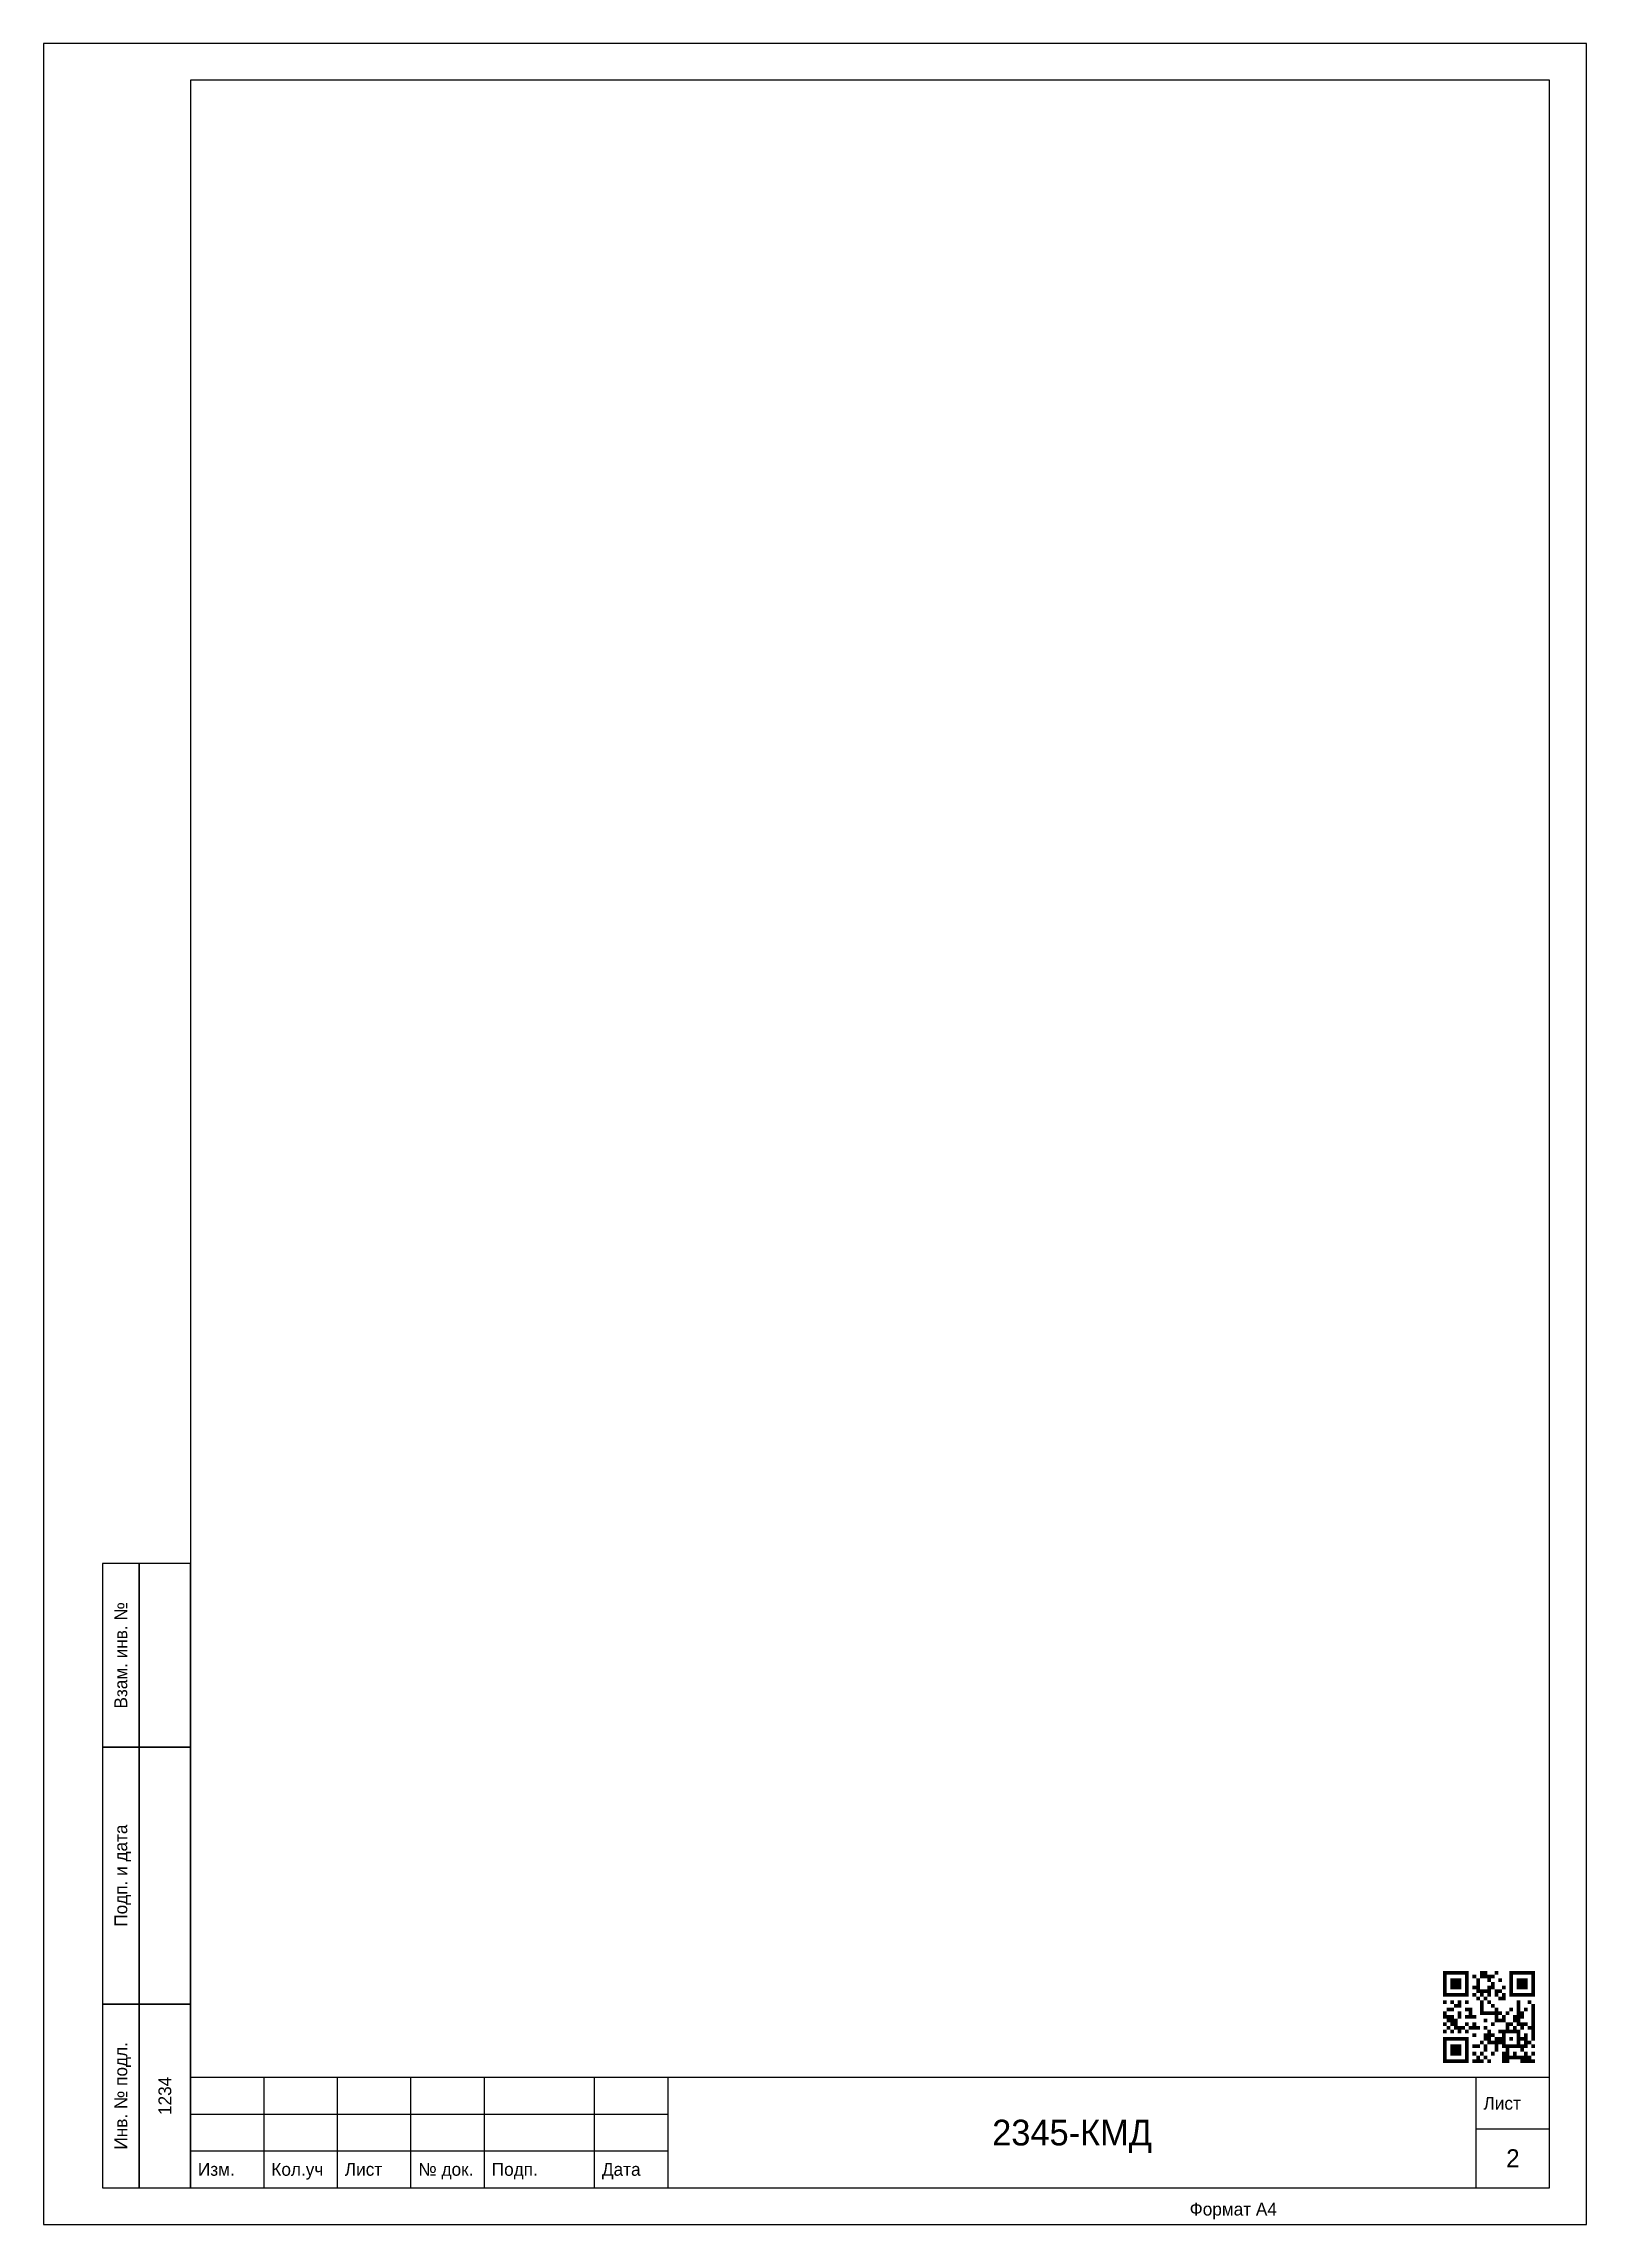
# Model space of a CAD drawing. Header units: millimetres. Extents: x 0 to 210, y 0 to 297.
import ezdxf
from ezdxf.enums import TextEntityAlignment as Align

# ---------------------------------------------------------------- set-up
doc = ezdxf.new("R2010")
doc.units = ezdxf.units.MM
for name, color, linetype in [('OB_FRAME', 7, 'CONTINUOUS'), ('OB_TEXT', 7, 'CONTINUOUS'), ('OB_THIN', 3, 'CONTINUOUS')]:
    doc.layers.add(name, color=color, linetype=linetype)

msp = doc.modelspace()

# ---------------------------------------------------------------- linework, layer by layer
at = {"layer": 'OB_FRAME'}
for p, q in [((205, 20), (20, 20)), ((20, 20), (20, 5)), ((30, 5), (30, 20)), ((40, 5), (40, 20)), ((50, 5), (50, 20)), ((60, 5), (60, 20)), ((75, 5), (75, 20)), ((85, 5), (85, 20)), ((195, 5), (195, 20)), ((205, 5), (205, 20)), ((20, 10), (85, 10)), ((20, 5), (205, 5))]:
    msp.add_line(p, q, dxfattribs=at)
for points in [[(20, 5), (205, 5), (205, 292), (20, 292), (20, 5)], [(8, 65), (13, 65), (13, 90), (8, 90), (8, 65)], [(13, 65), (20, 65), (20, 90), (13, 90), (13, 65)], [(8, 30), (13, 30), (13, 65), (8, 65), (8, 30)], [(13, 30), (20, 30), (20, 65), (13, 65), (13, 30)], [(8, 5), (13, 5), (13, 30), (8, 30), (8, 5)], [(13, 5), (20, 5), (20, 30), (13, 30), (13, 5)]]:
    msp.add_lwpolyline(points, dxfattribs=at)
for points in [[(190.5, 34), (191, 34), (190.5, 34.5), (191, 34.5)], [(190.5, 33.5), (191, 33.5), (190.5, 34), (191, 34)], [(190.5, 33), (191, 33), (190.5, 33.5), (191, 33.5)], [(190.5, 32.5), (191, 32.5), (190.5, 33), (191, 33)], [(191, 34), (191.5, 34), (191, 34.5), (191.5, 34.5)], [(191.5, 34), (192, 34), (191.5, 34.5), (192, 34.5)], [(191.5, 33), (192, 33), (191.5, 33.5), (192, 33.5)], [(191.5, 32.5), (192, 32.5), (191.5, 33), (192, 33)], [(192, 34), (192.5, 34), (192, 34.5), (192.5, 34.5)], [(192, 33), (192.5, 33), (192, 33.5), (192.5, 33.5)], [(192, 32.5), (192.5, 32.5), (192, 33), (192.5, 33)], [(192.5, 34), (193, 34), (192.5, 34.5), (193, 34.5)], [(192.5, 33), (193, 33), (192.5, 33.5), (193, 33.5)], [(192.5, 32.5), (193, 32.5), (192.5, 33), (193, 33)], [(193, 34), (193.5, 34), (193, 34.5), (193.5, 34.5)], [(193.5, 34), (194, 34), (193.5, 34.5), (194, 34.5)], [(193.5, 33.5), (194, 33.5), (193.5, 34), (194, 34)], [(193.5, 33), (194, 33), (193.5, 33.5), (194, 33.5)], [(193.5, 32.5), (194, 32.5), (193.5, 33), (194, 33)], [(194.5, 33.5), (195, 33.5), (194.5, 34), (195, 34)], [(195, 33), (195.5, 33), (195, 33.5), (195.5, 33.5)], [(195, 32.5), (195.5, 32.5), (195, 33), (195.5, 33)], [(195.5, 34), (196, 34), (195.5, 34.5), (196, 34.5)], [(195.5, 33.5), (196, 33.5), (195.5, 34), (196, 34)], [(196, 34), (196.5, 34), (196, 34.5), (196.5, 34.5)], [(196, 33.5), (196.5, 33.5), (196, 34), (196.5, 34)], [(196.5, 33.5), (197, 33.5), (196.5, 34), (197, 34)], [(196.5, 33), (197, 33), (196.5, 33.5), (197, 33.5)], [(197, 33.5), (197.5, 33.5), (197, 34), (197.5, 34)], [(197, 32.5), (197.5, 32.5), (197, 33), (197.5, 33)], [(197.5, 34), (198, 34), (197.5, 34.5), (198, 34.5)], [(198, 33), (198.5, 33), (198, 33.5), (198.5, 33.5)], [(199.5, 34), (200, 34), (199.5, 34.5), (200, 34.5)], [(199.5, 33.5), (200, 33.5), (199.5, 34), (200, 34)], [(199.5, 33), (200, 33), (199.5, 33.5), (200, 33.5)], [(199.5, 32.5), (200, 32.5), (199.5, 33), (200, 33)], [(200, 34), (200.5, 34), (200, 34.5), (200.5, 34.5)], [(200.5, 34), (201, 34), (200.5, 34.5), (201, 34.5)], [(200.5, 33), (201, 33), (200.5, 33.5), (201, 33.5)], [(200.5, 32.5), (201, 32.5), (200.5, 33), (201, 33)], [(201, 34), (201.5, 34), (201, 34.5), (201.5, 34.5)], [(201, 33), (201.5, 33), (201, 33.5), (201.5, 33.5)], [(201, 32.5), (201.5, 32.5), (201, 33), (201.5, 33)], [(201.5, 34), (202, 34), (201.5, 34.5), (202, 34.5)], [(201.5, 33), (202, 33), (201.5, 33.5), (202, 33.5)], [(201.5, 32.5), (202, 32.5), (201.5, 33), (202, 33)], [(202, 34), (202.5, 34), (202, 34.5), (202.5, 34.5)], [(202.5, 34), (203, 34), (202.5, 34.5), (203, 34.5)], [(202.5, 33.5), (203, 33.5), (202.5, 34), (203, 34)], [(202.5, 33), (203, 33), (202.5, 33.5), (203, 33.5)], [(202.5, 32.5), (203, 32.5), (202.5, 33), (203, 33)], [(190.5, 32), (191, 32), (190.5, 32.5), (191, 32.5)], [(190.5, 31.5), (191, 31.5), (190.5, 32), (191, 32)], [(190.5, 31), (191, 31), (190.5, 31.5), (191, 31.5)], [(190.5, 30), (191, 30), (190.5, 30.5), (191, 30.5)], [(191, 31), (191.5, 31), (191, 31.5), (191.5, 31.5)], [(191.5, 32), (192, 32), (191.5, 32.5), (192, 32.5)], [(191.5, 31), (192, 31), (191.5, 31.5), (192, 31.5)], [(191.5, 30), (192, 30), (191.5, 30.5), (192, 30.5)], [(192, 32), (192.5, 32), (192, 32.5), (192.5, 32.5)], [(192, 31), (192.5, 31), (192, 31.5), (192.5, 31.5)], [(192, 29.5), (192.5, 29.5), (192, 30), (192.5, 30)], [(192.5, 32), (193, 32), (192.5, 32.5), (193, 32.5)], [(192.5, 31), (193, 31), (192.5, 31.5), (193, 31.5)], [(192.5, 30), (193, 30), (192.5, 30.5), (193, 30.5)], [(192.5, 29.5), (193, 29.5), (192.5, 30), (193, 30)], [(193, 31), (193.5, 31), (193, 31.5), (193.5, 31.5)], [(193.5, 32), (194, 32), (193.5, 32.5), (194, 32.5)], [(193.5, 31.5), (194, 31.5), (193.5, 32), (194, 32)], [(193.5, 31), (194, 31), (193.5, 31.5), (194, 31.5)], [(193.5, 30), (194, 30), (193.5, 30.5), (194, 30.5)], [(194.5, 32), (195, 32), (194.5, 32.5), (195, 32.5)], [(194.5, 31), (195, 31), (194.5, 31.5), (195, 31.5)], [(195, 32), (195.5, 32), (195, 32.5), (195.5, 32.5)], [(195, 31.5), (195.5, 31.5), (195, 32), (195.5, 32)], [(195, 30.5), (195.5, 30.5), (195, 31), (195.5, 31)], [(195.5, 31.5), (196, 31.5), (195.5, 32), (196, 32)], [(195.5, 31), (196, 31), (195.5, 31.5), (196, 31.5)], [(195.5, 30), (196, 30), (195.5, 30.5), (196, 30.5)], [(195.5, 29.5), (196, 29.5), (195.5, 30), (196, 30)], [(196, 31.5), (196.5, 31.5), (196, 32), (196.5, 32)], [(196, 30.5), (196.5, 30.5), (196, 31), (196.5, 31)], [(196.5, 32), (197, 32), (196.5, 32.5), (197, 32.5)], [(196.5, 31.5), (197, 31.5), (196.5, 32), (197, 32)], [(196.5, 31), (197, 31), (196.5, 31.5), (197, 31.5)], [(196.5, 30), (197, 30), (196.5, 30.5), (197, 30.5)], [(197, 32), (197.5, 32), (197, 32.5), (197.5, 32.5)], [(197, 29.5), (197.5, 29.5), (197, 30), (197.5, 30)], [(197.5, 31.5), (198, 31.5), (197.5, 32), (198, 32)], [(197.5, 31), (198, 31), (197.5, 31.5), (198, 31.5)], [(198, 31.5), (198.5, 31.5), (198, 32), (198.5, 32)], [(198, 30.5), (198.5, 30.5), (198, 31), (198.5, 31)], [(198.5, 32), (199, 32), (198.5, 32.5), (199, 32.5)], [(198.5, 31), (199, 31), (198.5, 31.5), (199, 31.5)], [(198.5, 30.5), (199, 30.5), (198.5, 31), (199, 31)], [(199.5, 32), (200, 32), (199.5, 32.5), (200, 32.5)], [(199.5, 31.5), (200, 31.5), (199.5, 32), (200, 32)], [(199.5, 31), (200, 31), (199.5, 31.5), (200, 31.5)], [(200, 31), (200.5, 31), (200, 31.5), (200.5, 31.5)], [(200.5, 32), (201, 32), (200.5, 32.5), (201, 32.5)], [(200.5, 31), (201, 31), (200.5, 31.5), (201, 31.5)], [(200.5, 30), (201, 30), (200.5, 30.5), (201, 30.5)], [(200.5, 29.5), (201, 29.5), (200.5, 30), (201, 30)], [(201, 32), (201.5, 32), (201, 32.5), (201.5, 32.5)], [(201, 31), (201.5, 31), (201, 31.5), (201.5, 31.5)], [(201.5, 32), (202, 32), (201.5, 32.5), (202, 32.5)], [(201.5, 31), (202, 31), (201.5, 31.5), (202, 31.5)], [(202, 31), (202.5, 31), (202, 31.5), (202.5, 31.5)], [(202, 30), (202.5, 30), (202, 30.5), (202.5, 30.5)], [(202.5, 32), (203, 32), (202.5, 32.5), (203, 32.5)], [(202.5, 31.5), (203, 31.5), (202.5, 32), (203, 32)], [(202.5, 31), (203, 31), (202.5, 31.5), (203, 31.5)], [(202.5, 29.5), (203, 29.5), (202.5, 30), (203, 30)], [(190.5, 28.5), (191, 28.5), (190.5, 29), (191, 29)], [(190.5, 28), (191, 28), (190.5, 28.5), (191, 28.5)], [(190.5, 27), (191, 27), (190.5, 27.5), (191, 27.5)], [(191, 29), (191.5, 29), (191, 29.5), (191.5, 29.5)], [(191, 28), (191.5, 28), (191, 28.5), (191.5, 28.5)], [(191, 27.5), (191.5, 27.5), (191, 28), (191.5, 28)], [(191, 26.5), (191.5, 26.5), (191, 27), (191.5, 27)], [(191.5, 29), (192, 29), (191.5, 29.5), (192, 29.5)], [(191.5, 28), (192, 28), (191.5, 28.5), (192, 28.5)], [(191.5, 27.5), (192, 27.5), (191.5, 28), (192, 28)], [(191.5, 27), (192, 27), (191.5, 27.5), (192, 27.5)], [(192, 27.5), (192.5, 27.5), (192, 28), (192.5, 28)], [(192, 27), (192.5, 27), (192, 27.5), (192.5, 27.5)], [(192, 26.5), (192.5, 26.5), (192, 27), (192.5, 27)], [(192.5, 28.5), (193, 28.5), (192.5, 29), (193, 29)], [(192.5, 28), (193, 28), (192.5, 28.5), (193, 28.5)], [(192.5, 26.5), (193, 26.5), (192.5, 27), (193, 27)], [(193, 26.5), (193.5, 26.5), (193, 27), (193.5, 27)], [(193.5, 29), (194, 29), (193.5, 29.5), (194, 29.5)], [(193.5, 28), (194, 28), (193.5, 28.5), (194, 28.5)], [(193.5, 27), (194, 27), (193.5, 27.5), (194, 27.5)], [(194, 29), (194.5, 29), (194, 29.5), (194.5, 29.5)], [(194, 28.5), (194.5, 28.5), (194, 29), (194.5, 29)], [(194, 28), (194.5, 28), (194, 28.5), (194.5, 28.5)], [(194, 26.5), (194.5, 26.5), (194, 27), (194.5, 27)], [(194.5, 28), (195, 28), (194.5, 28.5), (195, 28.5)], [(194.5, 27), (195, 27), (194.5, 27.5), (195, 27.5)], [(194.5, 26.5), (195, 26.5), (194.5, 27), (195, 27)], [(195, 26.5), (195.5, 26.5), (195, 27), (195.5, 27)], [(195.5, 29), (196, 29), (195.5, 29.5), (196, 29.5)], [(195.5, 28.5), (196, 28.5), (195.5, 29), (196, 29)], [(196, 28.5), (196.5, 28.5), (196, 29), (196.5, 29)], [(196, 27.5), (196.5, 27.5), (196, 28), (196.5, 28)], [(196, 26.5), (196.5, 26.5), (196, 27), (196.5, 27)], [(196.5, 28.5), (197, 28.5), (196.5, 29), (197, 29)], [(197, 28.5), (197.5, 28.5), (197, 29), (197.5, 29)], [(197, 27), (197.5, 27), (197, 27.5), (197.5, 27.5)], [(197.5, 29), (198, 29), (197.5, 29.5), (198, 29.5)], [(197.5, 28.5), (198, 28.5), (197.5, 29), (198, 29)], [(197.5, 28), (198, 28), (197.5, 28.5), (198, 28.5)], [(197.5, 27.5), (198, 27.5), (197.5, 28), (198, 28)], [(198, 28.5), (198.5, 28.5), (198, 29), (198.5, 29)], [(198, 27.5), (198.5, 27.5), (198, 28), (198.5, 28)], [(198.5, 28), (199, 28), (198.5, 28.5), (199, 28.5)], [(198.5, 27.5), (199, 27.5), (198.5, 28), (199, 28)], [(199, 28.5), (199.5, 28.5), (199, 29), (199.5, 29)], [(199, 27), (199.5, 27), (199, 27.5), (199.5, 27.5)], [(199, 26.5), (199.5, 26.5), (199, 27), (199.5, 27)], [(199.5, 29), (200, 29), (199.5, 29.5), (200, 29.5)], [(199.5, 27), (200, 27), (199.5, 27.5), (200, 27.5)], [(200, 28), (200.5, 28), (200, 28.5), (200.5, 28.5)], [(200, 27.5), (200.5, 27.5), (200, 28), (200.5, 28)], [(200, 26.5), (200.5, 26.5), (200, 27), (200.5, 27)], [(200.5, 29), (201, 29), (200.5, 29.5), (201, 29.5)], [(200.5, 28.5), (201, 28.5), (200.5, 29), (201, 29)], [(200.5, 28), (201, 28), (200.5, 28.5), (201, 28.5)], [(200.5, 27.5), (201, 27.5), (200.5, 28), (201, 28)], [(200.5, 27), (201, 27), (200.5, 27.5), (201, 27.5)], [(201, 28.5), (201.5, 28.5), (201, 29), (201.5, 29)], [(201, 28), (201.5, 28), (201, 28.5), (201.5, 28.5)], [(201, 27), (201.5, 27), (201, 27.5), (201.5, 27.5)], [(201, 26.5), (201.5, 26.5), (201, 27), (201.5, 27)], [(201.5, 29), (202, 29), (201.5, 29.5), (202, 29.5)], [(201.5, 27), (202, 27), (201.5, 27.5), (202, 27.5)], [(202, 26.5), (202.5, 26.5), (202, 27), (202.5, 27)], [(202.5, 29), (203, 29), (202.5, 29.5), (203, 29.5)], [(202.5, 28.5), (203, 28.5), (202.5, 29), (203, 29)], [(202.5, 28), (203, 28), (202.5, 28.5), (203, 28.5)], [(202.5, 27.5), (203, 27.5), (202.5, 28), (203, 28)], [(202.5, 27), (203, 27), (202.5, 27.5), (203, 27.5)], [(202.5, 26.5), (203, 26.5), (202.5, 27), (203, 27)], [(190.5, 26), (191, 26), (190.5, 26.5), (191, 26.5)], [(190.5, 25), (191, 25), (190.5, 25.5), (191, 25.5)], [(190.5, 24.5), (191, 24.5), (190.5, 25), (191, 25)], [(190.5, 24), (191, 24), (190.5, 24.5), (191, 24.5)], [(190.5, 23.5), (191, 23.5), (190.5, 24), (191, 24)], [(191, 25), (191.5, 25), (191, 25.5), (191.5, 25.5)], [(191.5, 26), (192, 26), (191.5, 26.5), (192, 26.5)], [(191.5, 25), (192, 25), (191.5, 25.5), (192, 25.5)], [(191.5, 24), (192, 24), (191.5, 24.5), (192, 24.5)], [(191.5, 23.5), (192, 23.5), (191.5, 24), (192, 24)], [(192, 25), (192.5, 25), (192, 25.5), (192.5, 25.5)], [(192, 24), (192.5, 24), (192, 24.5), (192.5, 24.5)], [(192, 23.5), (192.5, 23.5), (192, 24), (192.5, 24)], [(192.5, 26), (193, 26), (192.5, 26.5), (193, 26.5)], [(192.5, 25), (193, 25), (192.5, 25.5), (193, 25.5)], [(192.5, 24), (193, 24), (192.5, 24.5), (193, 24.5)], [(192.5, 23.5), (193, 23.5), (192.5, 24), (193, 24)], [(193, 25), (193.5, 25), (193, 25.5), (193.5, 25.5)], [(193.5, 26), (194, 26), (193.5, 26.5), (194, 26.5)], [(193.5, 25), (194, 25), (193.5, 25.5), (194, 25.5)], [(193.5, 24.5), (194, 24.5), (193.5, 25), (194, 25)], [(193.5, 24), (194, 24), (193.5, 24.5), (194, 24.5)], [(193.5, 23.5), (194, 23.5), (193.5, 24), (194, 24)], [(194.5, 25.5), (195, 25.5), (194.5, 26), (195, 26)], [(194.5, 24), (195, 24), (194.5, 24.5), (195, 24.5)], [(195, 24), (195.5, 24), (195, 24.5), (195.5, 24.5)], [(195.5, 24.5), (196, 24.5), (195.5, 25), (196, 25)], [(196, 25.5), (196.5, 25.5), (196, 26), (196.5, 26)], [(196, 25), (196.5, 25), (196, 25.5), (196.5, 25.5)], [(196, 24), (196.5, 24), (196, 24.5), (196.5, 24.5)], [(196, 23.5), (196.5, 23.5), (196, 24), (196.5, 24)], [(196.5, 26), (197, 26), (196.5, 26.5), (197, 26.5)], [(196.5, 25.5), (197, 25.5), (196.5, 26), (197, 26)], [(196.5, 25), (197, 25), (196.5, 25.5), (197, 25.5)], [(196.5, 24.5), (197, 24.5), (196.5, 25), (197, 25)], [(197, 25.5), (197.5, 25.5), (197, 26), (197.5, 26)], [(197, 24.5), (197.5, 24.5), (197, 25), (197.5, 25)], [(197.5, 25), (198, 25), (197.5, 25.5), (198, 25.5)], [(197.5, 24.5), (198, 24.5), (197.5, 25), (198, 25)], [(197.5, 24), (198, 24), (197.5, 24.5), (198, 24.5)], [(197.5, 23.5), (198, 23.5), (197.5, 24), (198, 24)], [(198, 26), (198.5, 26), (198, 26.5), (198.5, 26.5)], [(198, 25), (198.5, 25), (198, 25.5), (198.5, 25.5)], [(198, 24.5), (198.5, 24.5), (198, 25), (198.5, 25)], [(198.5, 26), (199, 26), (198.5, 26.5), (199, 26.5)], [(198.5, 25.5), (199, 25.5), (198.5, 26), (199, 26)], [(198.5, 25), (199, 25), (198.5, 25.5), (199, 25.5)], [(198.5, 24.5), (199, 24.5), (198.5, 25), (199, 25)], [(198.5, 24), (199, 24), (198.5, 24.5), (199, 24.5)], [(199, 26), (199.5, 26), (199, 26.5), (199.5, 26.5)], [(199, 24), (199.5, 24), (199, 24.5), (199.5, 24.5)], [(199, 23.5), (199.5, 23.5), (199, 24), (199.5, 24)], [(199.5, 26), (200, 26), (199.5, 26.5), (200, 26.5)], [(199.5, 25), (200, 25), (199.5, 25.5), (200, 25.5)], [(199.5, 24), (200, 24), (199.5, 24.5), (200, 24.5)], [(200, 26), (200.5, 26), (200, 26.5), (200.5, 26.5)], [(200, 24), (200.5, 24), (200, 24.5), (200.5, 24.5)], [(200.5, 26), (201, 26), (200.5, 26.5), (201, 26.5)], [(200.5, 25.5), (201, 25.5), (200.5, 26), (201, 26)], [(200.5, 25), (201, 25), (200.5, 25.5), (201, 25.5)], [(200.5, 24.5), (201, 24.5), (200.5, 25), (201, 25)], [(200.5, 24), (201, 24), (200.5, 24.5), (201, 24.5)], [(201, 25), (201.5, 25), (201, 25.5), (201.5, 25.5)], [(201, 24), (201.5, 24), (201, 24.5), (201.5, 24.5)], [(201, 23.5), (201.5, 23.5), (201, 24), (201.5, 24)], [(201.5, 25.5), (202, 25.5), (201.5, 26), (202, 26)], [(201.5, 25), (202, 25), (201.5, 25.5), (202, 25.5)], [(201.5, 24.5), (202, 24.5), (201.5, 25), (202, 25)], [(201.5, 24), (202, 24), (201.5, 24.5), (202, 24.5)], [(202, 24.5), (202.5, 24.5), (202, 25), (202.5, 25)], [(202.5, 26), (203, 26), (202.5, 26.5), (203, 26.5)], [(202.5, 25.5), (203, 25.5), (202.5, 26), (203, 26)], [(202.5, 25), (203, 25), (202.5, 25.5), (203, 25.5)], [(202.5, 24), (203, 24), (202.5, 24.5), (203, 24.5)], [(190.5, 23), (191, 23), (190.5, 23.5), (191, 23.5)], [(190.5, 22.5), (191, 22.5), (190.5, 23), (191, 23)], [(190.5, 22), (191, 22), (190.5, 22.5), (191, 22.5)], [(191, 22), (191.5, 22), (191, 22.5), (191.5, 22.5)], [(191.5, 23), (192, 23), (191.5, 23.5), (192, 23.5)], [(191.5, 22), (192, 22), (191.5, 22.5), (192, 22.5)], [(192, 23), (192.5, 23), (192, 23.5), (192.5, 23.5)], [(192, 22), (192.5, 22), (192, 22.5), (192.5, 22.5)], [(192.5, 23), (193, 23), (192.5, 23.5), (193, 23.5)], [(192.5, 22), (193, 22), (192.5, 22.5), (193, 22.5)], [(193, 22), (193.5, 22), (193, 22.5), (193.5, 22.5)], [(193.5, 23), (194, 23), (193.5, 23.5), (194, 23.5)], [(193.5, 22.5), (194, 22.5), (193.5, 23), (194, 23)], [(193.5, 22), (194, 22), (193.5, 22.5), (194, 22.5)], [(194.5, 23), (195, 23), (194.5, 23.5), (195, 23.5)], [(194.5, 22), (195, 22), (194.5, 22.5), (195, 22.5)], [(195, 22.5), (195.5, 22.5), (195, 23), (195.5, 23)], [(195, 22), (195.5, 22), (195, 22.5), (195.5, 22.5)], [(195.5, 23), (196, 23), (195.5, 23.5), (196, 23.5)], [(195.5, 22), (196, 22), (195.5, 22.5), (196, 22.5)], [(196, 22.5), (196.5, 22.5), (196, 23), (196.5, 23)], [(196.5, 22), (197, 22), (196.5, 22.5), (197, 22.5)], [(197, 23), (197.5, 23), (197, 23.5), (197.5, 23.5)], [(198.5, 23), (199, 23), (198.5, 23.5), (199, 23.5)], [(198.5, 22.5), (199, 22.5), (198.5, 23), (199, 23)], [(198.5, 22), (199, 22), (198.5, 22.5), (199, 22.5)], [(199, 23), (199.5, 23), (199, 23.5), (199.5, 23.5)], [(199, 22.5), (199.5, 22.5), (199, 23), (199.5, 23)], [(199, 22), (199.5, 22), (199, 22.5), (199.5, 22.5)], [(199.5, 22.5), (200, 22.5), (199.5, 23), (200, 23)], [(200, 23), (200.5, 23), (200, 23.5), (200.5, 23.5)], [(200, 22.5), (200.5, 22.5), (200, 23), (200.5, 23)], [(200.5, 22.5), (201, 22.5), (200.5, 23), (201, 23)], [(201, 22.5), (201.5, 22.5), (201, 23), (201.5, 23)], [(201, 22), (201.5, 22), (201, 22.5), (201.5, 22.5)], [(201.5, 23), (202, 23), (201.5, 23.5), (202, 23.5)], [(201.5, 22.5), (202, 22.5), (201.5, 23), (202, 23)], [(201.5, 22), (202, 22), (201.5, 22.5), (202, 22.5)], [(202, 22.5), (202.5, 22.5), (202, 23), (202.5, 23)], [(202, 22), (202.5, 22), (202, 22.5), (202.5, 22.5)], [(202.5, 23), (203, 23), (202.5, 23.5), (203, 23.5)], [(202.5, 22), (203, 22), (202.5, 22.5), (203, 22.5)]]:
    msp.add_solid(points, dxfattribs=at)
at = {"layer": 'OB_THIN'}
for p, q in [((20, 15), (85, 15)), ((195, 13), (205, 13))]:
    msp.add_line(p, q, dxfattribs=at)
msp.add_lwpolyline([(0, 0), (210, 0), (210, 297), (0, 297), (0, 0)], dxfattribs=at)

# ---------------------------------------------------------------- texts
at = {"layer": 'OB_TEXT'}
for s, p in [('Взам. инв. №', (11.38, 77.5)), ('Подп. и дата', (11.38, 47.5)), ('Инв. № подл.', (11.38, 17.5)), ('1234', (17.38, 17.5))]:
    msp.add_text(s, height=1.75, rotation=90, dxfattribs=at).set_placement(p, align=Align.CENTER)
for s, p in [('Лист', (196, 15.62)), ('Изм.', (21, 6.62)), ('Кол.уч', (31, 6.62)), ('Лист', (41, 6.62)), ('№ док.', (51, 6.62)), ('Подп.', (61, 6.62)), ('Дата', (76, 6.62)), ('Формат A4', (156, 1.2))]:
    msp.add_text(s, height=1.75, dxfattribs=at).set_placement(p)
for s, height, p in [('2345-КМД', 3.5, (140, 10.75)), ('2', 2.45, (200, 7.78))]:
    msp.add_text(s, height=height, dxfattribs=at).set_placement(p, align=Align.CENTER)

doc.saveas('drawing.dxf')
